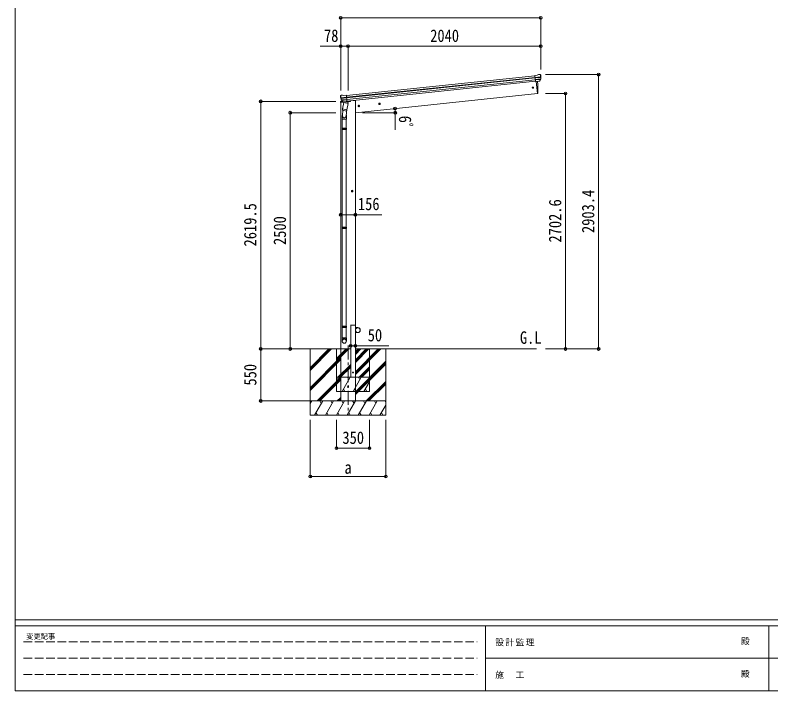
# Model space of a CAD drawing. Units: millimetres at full size, sheet at 1:30. Extents: x -8432 to 8432, y -5820 to 5820.
# Drawn here: x -8432 to -427, y -5820 to 1331 of the extents above; entities that cross this region are included whole.
import ezdxf
from ezdxf.enums import TextEntityAlignment as Align

# ---------------------------------------------------------------- set-up
doc = ezdxf.new("R2010")
doc.units = ezdxf.units.MM
doc.header["$LTSCALE"] = 30
doc.header["$PDMODE"] = 32
doc.header["$PDSIZE"] = 30
doc.linetypes.add('CHAIN1', pattern=[8, 5, -1, 1, -1])
doc.linetypes.add('DASHED3', pattern=[4, 3, -1])
for name, color, linetype, lineweight in [('0-0_0', 7, 'Continuous', 9), ('0-1_本体', 5, 'CHAIN1', 9), ('0-3_ELV2', 4, 'Continuous', 9), ('0-6_OTH_LINE', 6, 'Continuous', 9), ('0-7_SHAPE', 6, 'Continuous', 9), ('0-9_OUTLINE', 7, 'Continuous', 9), ('F-0_240', 7, 'Continuous', 9)]:
    doc.layers.add(name, color=color, linetype=linetype, lineweight=lineweight)
doc.styles.add('ＭＳ ゴシック', font='')
doc.styles.get('ＭＳ ゴシック').set_extended_font_data('MS Gothic')

msp = doc.modelspace()

# ---------------------------------------------------------------- linework, layer by layer
at = {"layer": '0-0_0'}
for p, q in [((-5434.7, -2201.78), (-4983.56, -2201.78)), ((-5306.06, -2428.35), (-5079.43, -2201.72)), ((-5306.06, -2414.21), (-5093.57, -2201.72)), ((-5306.06, -2400.07), (-5107.72, -2201.72)), ((-5306.06, -2201.78), (-5306.06, -2901.72)), ((-5028.06, -2201.78), (-5028.06, -2651.78)), ((-5028.06, -2304.13), (-4925.71, -2201.78)), ((-5028.06, -2318.27), (-4911.57, -2201.78)), ((-5028.06, -2332.41), (-4897.43, -2201.78)), ((-5028.06, -2201.78), (-4878.06, -2201.78)), ((-4828.06, -2258.72), (-4771.07, -2201.72)), ((-4828.06, -2244.58), (-4785.21, -2201.72)), ((-4828.06, -2230.44), (-4799.35, -2201.72)), ((-4828.06, -2201.78), (-2909.12, -2201.78)), ((-4828.06, -2470.85), (-4558.99, -2201.78)), ((-4828.06, -2456.71), (-4573.13, -2201.78)), ((-4828.06, -2442.57), (-4587.28, -2201.78)), ((-4828.06, -2344.55), (-4685.3, -2201.78)), ((-4828.06, -2330.4), (-4699.44, -2201.78)), ((-4828.06, -2316.26), (-4713.58, -2201.78)), ((-4678.06, -2651.78), (-4678.06, -2201.78)), ((-4506.06, -2201.78), (-4506.06, -2901.72)), ((-5306.06, -2612.2), (-4984.06, -2290.2)), ((-5306.06, -2626.34), (-4984.06, -2304.34)), ((-5306.06, -2640.48), (-4984.06, -2318.49)), ((-5013.59, -2501.78), (-4878.06, -2366.26)), ((-4999.44, -2501.78), (-4878.06, -2380.4)), ((-4985.3, -2501.78), (-4878.06, -2394.55)), ((-4828.06, -2654.7), (-4506.06, -2332.7)), ((-4828.06, -2668.84), (-4506.06, -2346.84)), ((-4828.06, -2682.98), (-4506.06, -2360.99)), ((-4787.31, -2501.78), (-4678.06, -2392.54)), ((-4773.17, -2501.78), (-4678.06, -2406.68)), ((-4759.03, -2501.78), (-4678.06, -2420.82)), ((-5233.46, -2751.72), (-4984.06, -2502.33)), ((-5219.31, -2751.72), (-4984.06, -2516.48)), ((-5205.17, -2751.72), (-4984.06, -2530.62)), ((-5028.06, -2554.9), (-4997.4, -2501.78)), ((-5028.06, -2501.78), (-4678.06, -2501.78)), ((-5012.4, -2527.77), (-5027.4, -2501.78)), ((-4968.53, -2651.78), (-4881.93, -2501.78)), ((-4896.93, -2527.77), (-4911.93, -2501.78)), ((-4853.06, -2651.78), (-4766.46, -2501.78)), ((-4781.46, -2527.76), (-4796.46, -2501.78)), ((-4737.59, -2651.78), (-4678.06, -2548.68)), ((-4712.96, -2751.72), (-4506.06, -2544.83)), ((-4698.81, -2751.72), (-4506.06, -2558.98)), ((-4953.53, -2625.8), (-4938.53, -2651.78)), ((-4838.06, -2625.8), (-4823.06, -2651.78)), ((-4722.59, -2625.8), (-4707.59, -2651.78)), ((-4684.67, -2751.72), (-4506.06, -2573.12)), ((-5028.06, -2651.78), (-4678.06, -2651.78)), ((-5021.32, -2751.72), (-4983.56, -2713.96)), ((-4506.06, -2751.72), (-5306.06, -2751.72)), ((-5306.06, -2780.66), (-5289.36, -2751.72)), ((-5304.36, -2777.7), (-5306.06, -2774.75)), ((-5260.49, -2901.72), (-5173.89, -2751.72)), ((-5188.89, -2777.7), (-5203.89, -2751.72)), ((-5145.02, -2901.72), (-5058.41, -2751.72)), ((-5073.42, -2777.7), (-5088.42, -2751.72)), ((-5029.55, -2901.72), (-4942.94, -2751.72)), ((-5007.18, -2751.72), (-4983.56, -2728.11)), ((-4993.04, -2751.72), (-4983.56, -2742.25)), ((-4957.95, -2777.71), (-4972.95, -2751.72)), ((-4914.08, -2901.72), (-4827.48, -2751.72)), ((-4842.48, -2777.71), (-4857.48, -2751.72)), ((-4798.61, -2901.72), (-4712, -2751.72)), ((-4727.01, -2777.7), (-4742.01, -2751.72)), ((-4683.14, -2901.72), (-4596.54, -2751.72)), ((-4611.54, -2777.7), (-4626.54, -2751.72)), ((-4567.67, -2901.72), (-4506.06, -2795.02)), ((-4506.06, -2760.39), (-4511.07, -2751.72)), ((-5245.49, -2875.74), (-5230.49, -2901.72)), ((-5130.02, -2875.74), (-5115.02, -2901.72)), ((-5014.55, -2875.74), (-4999.55, -2901.72)), ((-4899.08, -2875.74), (-4884.08, -2901.72)), ((-4783.61, -2875.74), (-4768.61, -2901.72)), ((-4668.14, -2875.74), (-4653.14, -2901.72)), ((-4552.67, -2875.74), (-4537.67, -2901.72)), ((-5306.06, -2901.72), (-4506.06, -2901.72))]:
    msp.add_line(p, q, dxfattribs=at)
at = {"layer": '0-1_本体'}
msp.add_line((-4906.06, -2163.49), (-4906.06, -2906.81), dxfattribs=at)
at = {"layer": '0-3_ELV2'}
for p, q in [((-4923.66, 480.22), (-2927.57, 690.02)), ((-4921.67, 461.33), (-2925.58, 671.12)), ((-4921.24, 457.15), (-2925.15, 666.95)), ((-4919.14, 437.29), (-2923.06, 647.09)), ((-2901.26, 694.8), (-2927.78, 692.01)), ((-2921, 627.46), (-2927.78, 692.01)), ((-2925.62, 671.48), (-2865.88, 677.76)), ((-2865.4, 671.89), (-2925.01, 665.63)), ((-2866.24, 655.14), (-2923.27, 649.14)), ((-2867.63, 650.47), (-2922.8, 644.68)), ((-2901.26, 694.8), (-2889.66, 701.77)), ((-2888.43, 702.18), (-2874.94, 703.6)), ((-2876.19, 633.9), (-2866.74, 652.2)), ((-2875.14, 633.47), (-2865.02, 651.73)), ((-2871.27, 702.51), (-2871.28, 702.51)), ((-2871.27, 702.51), (-2866.09, 698.31)), ((-2864.71, 694.62), (-2865.02, 696.47)), ((-2921.3, 630.35), (-4917.38, 420.55)), ((-2877.64, 632.24), (-2921.02, 627.68)), ((-2921, 627.46), (-2911.05, 628.5)), ((-2914.11, 628.18), (-2900.72, 500.79)), ((-2911.05, 628.5), (-2910.78, 628.44)), ((-2910.78, 628.44), (-2885.45, 631.1)), ((-2885.45, 631.1), (-2885.19, 631.22)), ((-2885.19, 631.22), (-2877.5, 632.03)), ((-4981.32, 480.73), (-4985.51, 475.55)), ((-4981.32, 480.73), (-4981.32, 480.74)), ((-4964.47, 483.98), (-4977.96, 482.56)), ((-4950.39, 479.42), (-4963.18, 483.83)), ((-4950.39, 479.42), (-4923.87, 482.21)), ((-4917.08, 417.66), (-4923.87, 482.21)), ((-2900.72, 500.79), (-4828.06, 298.22)), ((-2900.72, 500.79), (-2898.67, 501.08)), ((-4985.81, 413.06), (-4986.71, 406.23)), ((-4986.71, 406.23), (-4952.98, 409.77)), ((-4986.1, 471.65), (-4986.18, 473.52)), ((-4983.56, -2751.72), (-4983.56, 406.56)), ((-4966.3, 417.42), (-4983.15, 415.65)), ((-4921.71, 461.68), (-4981.45, 455.4)), ((-4980.7, 449.56), (-4921.09, 455.83)), ((-4963.19, 414.01), (-4976.88, 429.76)), ((-4976.39, 433.35), (-4919.36, 439.34)), ((-4962.24, 414.64), (-4975.29, 430.58)), ((-4974.06, 429.08), (-4918.89, 434.88)), ((-4952.88, 413.9), (-4960.57, 413.09)), ((-4960.48, 413.33), (-4917.1, 417.89)), ((-4952.61, 413.83), (-4952.88, 413.9)), ((-4927.28, 416.5), (-4952.61, 413.83)), ((-4927.03, 416.61), (-4927.28, 416.5)), ((-4917.08, 417.66), (-4927.03, 416.61)), ((-4912.96, 413.98), (-4883.7, 417.05)), ((-4878.84, 424.6), (-4879.26, 421.37)), ((-4572.01, 382.44), (-4574.1, 402.33)), ((-4781.9, 370.44), (-4801.79, 368.35)), ((-4792.63, 376.86), (-4798.71, 372.45)), ((-4798.71, 372.45), (-4797.92, 364.98)), ((-4797.92, 364.98), (-4791.06, 361.93)), ((-4790.8, 359.45), (-4792.89, 379.34)), ((-4785.78, 373.81), (-4792.63, 376.86)), ((-4563.11, 393.44), (-4583, 391.34)), ((-4573.84, 399.85), (-4579.91, 395.44)), ((-4579.91, 395.44), (-4579.13, 387.98)), ((-4579.13, 387.98), (-4572.27, 384.93)), ((-4566.98, 396.8), (-4573.84, 399.85)), ((-4852.06, -531.33), (-4872.06, -531.33)), ((-4868.56, -535.09), (-4862.06, -538.84)), ((-4862.06, -541.33), (-4862.06, -521.33)), ((-4855.56, -527.58), (-4862.06, -523.83)), ((-4862.06, -538.84), (-4855.56, -535.09)), ((-4855.56, -535.09), (-4855.56, -527.58)), ((-4878.36, -1951.78), (-4878.26, -1949.73)), ((-4827.76, -1951.78), (-4878.36, -1951.78)), ((-4878.06, -1951.78), (-4878.06, -2501.78)), ((-4828.06, -1951.78), (-4878.06, -1951.78)), ((-4828.87, -1948.78), (-4877.26, -1948.78)), ((-4828.06, -2501.78), (-4828.06, -1951.78)), ((-4828.06, -1951.78), (-4826.06, -1951.78)), ((-4827.76, -1951.78), (-4827.87, -1949.73)), ((-4826.06, -1974.48), (-4826.06, -1951.78)), ((-4803.06, -1974.48), (-4826.06, -1974.48)), ((-4826.06, -1976.48), (-4803.06, -1976.48)), ((-4828.06, -2051.78), (-4826.06, -2051.78)), ((-4826.06, -2027.08), (-4803.06, -2027.08)), ((-4826.06, -2029.08), (-4826.06, -2051.78)), ((-4803.06, -2029.08), (-4826.06, -2029.08))]:
    msp.add_line(p, q, dxfattribs=at)
for points in [[(-4828.06, -2751.72), (-4828.06, 427.22), (-4848.06, 427.22), (-4878.92, 423.98)], [(-4791.06, 361.93), (-4784.99, 366.34), (-4785.78, 373.81)], [(-4572.27, 384.93), (-4566.2, 389.34), (-4566.98, 396.8)], [(-4862.06, -523.83), (-4868.56, -527.58), (-4868.56, -535.09)]]:
    msp.add_lwpolyline(points, dxfattribs=at)
for centre, radius in [((-2947.52, 563.34), 6.5), ((-4573.05, 392.39), 8.5), ((-4791.85, 369.39), 8.5), ((-4791.85, 369.39), 7.7), ((-4791.85, 369.39), 6.5), ((-4573.05, 392.39), 7.7), ((-4573.05, 392.39), 6.5), ((-4862.06, -531.33), 8.5), ((-4862.06, -531.33), 7.7), ((-4862.06, -531.33), 6.5), ((-4803.06, -2001.78), 25), ((-4853.06, -2451.78), 4), ((-4905.81, -2601.72), 5)]:
    msp.add_circle(centre, radius, dxfattribs=at)
for centre, radius, start, end in [((-2888.11, 699.19), 3, 96.02369, 120.97631), ((-2874.42, 698.62), 5, 51.04426, 95.95574), ((-3058.26, 672.97), 192.44, 1.4271, 6.57578), ((-2869.41, 653.57), 3, 332.69111, 354.20009), ((-3065.6, 673.5), 200.2, 354.20009, 359.53883), ((-2820.61, 679.87), 45.32, 182.67122, 185.64518), ((-2865.22, 670.55), 1.35, 95.1605, 97.91927), ((-2862.61, 672.11), 2.74, 179.02151, 184.43412), ((-2867.64, 653.18), 3, 331, 354.13916), ((-3065.6, 673.5), 202, 354.13916, 6), ((-3795.33, 541), 900, 357.63919, 5.64986), ((-2877.76, 634.92), 2.99, 285.2717, 331.00739), ((-4977.43, 477.59), 5, 96.04426, 140.95574), ((-4964.16, 480.99), 3, 71.02369, 95.97631), ((-2899.09, 504.05), 3, 278, 357.63919), ((-4785.21, 492.76), 202, 186, 197.86084), ((-4982.84, 412.67), 3, 96, 172.5), ((-4792.27, 490.71), 192.44, 185.42422, 190.5729), ((-5026.17, 448.06), 45.32, 6.35482, 9.32878), ((-4983.47, 449.2), 2.74, 7.56588, 12.97849), ((-4980.6, 448.22), 1.35, 94.08073, 96.8395), ((-4785.21, 492.76), 200.2, 192.46117, 197.79991), ((-4974.62, 431.73), 3, 197.86084, 221), ((-4972.97, 432.48), 3, 197.79991, 219.30889), ((-4960.93, 415.97), 2.99, 220.99261, 266.7283), ((-4884.22, 422.03), 5, 276, 352.5), ((-4877.26, -1949.78), 1, 90, 176.99994), ((-4828.87, -1949.78), 1, 3.00011, 90), ((-4826.06, -1974.48), 2, 180, 270), ((-4803.06, -2001.78), 27.3, 270, 90), ((-4803.06, -2001.78), 25.3, 270, 90), ((-4826.06, -2029.08), 2, 90, 180)]:
    msp.add_arc(centre, radius, start, end, dxfattribs=at)
for centre, major_axis, ratio, start_param, end_param in [((-2866.97, 695.01), (-0.87, 5.91), 0.020485, 0.671432, 1.5691306), ((-2872.36, 699.53), (5.88, -1.31), 0.24881, 0.460585, 0.4641038), ((-2867.98, 695.98), (-2.34, 1.9), 0.995767, 3.9859716, 4.712389), ((-3063.29, 651.55), (-20.92, 199.05), 0.994373, 4.7113789, 4.7277536), ((-2877.95, 635.22), (-0.11, 3), 0.642905, 3.2459383, 4.203928), ((-2877.82, 635.02), (1.66, -2.51), 0.997631, 5.8041905, 5.8929484), ((-2877.89, 635.12), (3.53, -2.11), 0.650902, 5.2561448, 5.3289554), ((-2875.52, 635.47), (1.08, 3.13), 0.040856, 2.1135035, 2.1416249), ((-4983.18, 473.67), (1.9, 2.34), 0.995767, 1.5707963, 2.2972137), ((-4979.64, 478.05), (-5.48, -2.51), 0.24881, 5.8190815, 5.8226003), ((-4983.97, 472.51), (-0.38, 5.97), 0.020485, 4.7140547, 5.6117533), ((-4782.9, 470.82), (-20.92, 199.05), 0.994373, 1.5554317, 1.5718064), ((-4963.23, 416.05), (-1.71, 2.84), 0.040856, 4.1415604, 4.1696818), ((-4960.79, 416.3), (-0.51, 2.96), 0.642905, 2.0792573, 3.037247), ((-4960.84, 416.2), (-3.02, -2.79), 0.650902, 0.9542299, 1.0270405), ((-4960.88, 416.08), (-1.1, -2.8), 0.997631, 0.3902369, 0.4789948)]:
    msp.add_ellipse(centre, major_axis=major_axis, ratio=ratio, start_param=start_param, end_param=end_param, dxfattribs=at)
at = {"layer": '0-6_OTH_LINE'}
for p, q in [((-4983.56, 1301.61), (-4983.56, 756.94)), ((-2865.68, 1301.61), (-4983.56, 1301.61)), ((-2865.68, 1301.61), (-2865.68, 756.94)), ((-4983.56, 1001.61), (-5200.86, 1001.61)), ((-4983.56, 1001.61), (-4983.56, 534.2)), ((-4905.81, 1001.61), (-4983.56, 1001.61)), ((-2865.68, 1001.61), (-4905.81, 1001.61)), ((-4905.81, 1001.61), (-4905.81, 532.37)), ((-2865.68, 1001.61), (-2865.68, 756.94)), ((-2251.98, 701.61), (-2814.85, 701.61)), ((-2251.98, -2201.78), (-2251.98, 701.61)), ((-2601.98, 500.79), (-2814.85, 500.79)), ((-2601.98, 500.79), (-2601.98, -2201.78)), ((-5831.04, 417.71), (-5034.06, 417.71)), ((-5831.04, 417.71), (-5831.04, -2201.78)), ((-5517.5, -2201.78), (-5517.5, 298.22)), ((-5517.5, 298.22), (-5034.06, 298.22)), ((-4983.56, -781.33), (-4828.06, -781.33)), ((-4828.06, -781.33), (-4548.44, -781.33)), ((-5831.04, -2201.78), (-5307.06, -2201.78)), ((-5831.04, -2751.78), (-5831.04, -2201.78)), ((-5517.5, -2201.78), (-5307.06, -2201.78)), ((-4878.06, -2168.22), (-4828.06, -2168.22)), ((-4828.06, -2168.22), (-4474.18, -2168.22)), ((-2601.98, -2201.78), (-2814.85, -2201.78)), ((-2251.98, -2201.78), (-2814.85, -2201.78)), ((-5831.04, -2751.78), (-5307.06, -2751.78)), ((-5306.06, -3551.72), (-5306.06, -2952.72)), ((-5028.06, -3251.72), (-5028.06, -2952.72)), ((-4678.06, -3251.72), (-4678.06, -2952.72)), ((-4506.06, -3551.72), (-4506.06, -2952.72)), ((-5028.06, -3251.72), (-4678.06, -3251.72)), ((-4506.06, -3551.72), (-5306.06, -3551.72))]:
    msp.add_line(p, q, dxfattribs=at)
at = {"layer": '0-6_OTH_LINE', "lineweight": 18}
for q in [(-4753.7, 298.22), (-4405.15, 116.72)]:
    msp.add_line((-4405.15, 298.22), q, dxfattribs=at)
at = {"layer": '0-6_OTH_LINE'}
msp.add_arc((-4753.7, 298.22), 348.55, 0, 7.27608, dxfattribs=at)
for p in [(-4983.56, 1301.61), (-2865.68, 1301.61), (-4983.56, 1001.61), (-4905.81, 1001.61), (-2865.68, 1001.61), (-2251.98, 701.61), (-2601.98, 500.79), (-5831.04, 417.71), (-4407.96, 342.36), (-5517.5, 298.22), (-4405.15, 298.22), (-4983.56, -781.33), (-4828.06, -781.33), (-4878.06, -2168.22), (-4828.06, -2168.22), (-5831.04, -2201.78), (-5517.5, -2201.78), (-2601.98, -2201.78), (-2251.98, -2201.78), (-5831.04, -2751.78), (-5028.06, -3251.72), (-4678.06, -3251.72), (-5306.06, -3551.72), (-4506.06, -3551.72)]:
    msp.add_point(p, dxfattribs=at)
at = {"layer": '0-9_OUTLINE'}
for p, q in [((-4949.75, 404.72), (-4963.11, 339.07)), ((-4959.73, 413.08), (-4919.06, 417.36)), ((-4956.37, 412.78), (-4956.52, 412.06)), ((-4955.91, 410.93), (-4931.15, 401.17)), ((-4904.87, 395.59), (-4949.75, 404.72)), ((-4947.57, 407.64), (-4948.23, 404.41)), ((-4926.76, 416.16), (-4929.68, 401.81)), ((-4917.25, 419.24), (-4916.32, 419.05)), ((-4916.32, 419.05), (-4905.12, 402.13)), ((-4905.12, 402.13), (-4906.39, 395.9)), ((-4960.7, 323.78), (-4966.26, 268.06)), ((-4965.58, 326.82), (-4963.09, 339.06)), ((-4965.37, 325.42), (-4965.37, 325.42)), ((-4964.04, 324.46), (-4923.08, 316.13)), ((-4918.23, 329.94), (-4963.11, 339.07)), ((-4917.79, 332.07), (-4924.44, 264.33)), ((-4918.24, 329.94), (-4920.78, 317.47)), ((-4918.23, 329.94), (-4904.87, 395.59)), ((-4968.41, 230.89), (-4968.41, 265.25)), ((-4922.41, 265.55), (-4922.41, 230.89)), ((-4922.41, 230.89), (-4968.41, 230.89)), ((-4966.41, 230.89), (-4966.41, 134.15)), ((-4924.41, 230.89), (-4924.41, 134.15)), ((-4968.41, 132.15), (-4967.41, 134.15)), ((-4922.41, 132.15), (-4968.41, 132.15)), ((-4922.41, 124.15), (-4968.41, 124.15)), ((-4923.41, 134.15), (-4967.41, 134.15)), ((-4923.41, 122.15), (-4967.41, 122.15)), ((-4966.41, 122.15), (-4966.41, -914.04)), ((-4924.41, 122.15), (-4924.41, -914.04)), ((-4922.41, 132.15), (-4923.41, 134.15)), ((-4922.41, 124.15), (-4923.41, 122.15)), ((-4922.41, 132.15), (-4922.41, 124.15)), ((-4968.41, -916.04), (-4967.41, -914.04)), ((-4922.41, -916.04), (-4968.41, -916.04)), ((-4922.41, -924.04), (-4968.41, -924.04)), ((-4923.41, -914.04), (-4967.41, -914.04)), ((-4923.41, -926.04), (-4967.41, -926.04)), ((-4966.41, -926.04), (-4966.41, -1962.22)), ((-4924.41, -926.04), (-4924.41, -1962.22)), ((-4922.41, -916.04), (-4923.41, -914.04)), ((-4922.41, -924.04), (-4923.41, -926.04)), ((-4922.41, -916.04), (-4922.41, -924.04)), ((-4968.41, -1964.22), (-4967.41, -1962.22)), ((-4922.41, -1964.22), (-4968.41, -1964.22)), ((-4922.41, -1972.22), (-4968.41, -1972.22)), ((-4923.41, -1962.22), (-4967.41, -1962.22)), ((-4923.41, -1974.22), (-4967.41, -1974.22)), ((-4966.41, -1974.22), (-4966.41, -2084.22)), ((-4924.41, -1974.22), (-4924.41, -2084.22)), ((-4922.41, -1964.22), (-4923.41, -1962.22)), ((-4922.41, -1972.22), (-4923.41, -1974.22)), ((-4922.41, -1964.22), (-4922.41, -1972.22)), ((-4968.41, -2118.37), (-4968.41, -2084.22)), ((-4922.41, -2084.22), (-4968.41, -2084.22)), ((-4922.41, -2118.37), (-4922.41, -2084.22))]:
    msp.add_line(p, q, dxfattribs=at)
for points in [[(-4968.41, 132.15), (-4968.41, 124.15), (-4967.41, 122.15)], [(-4968.41, -916.04), (-4968.41, -924.04), (-4967.41, -926.04)], [(-4968.41, -1964.22), (-4968.41, -1972.22), (-4967.41, -1974.22)]]:
    msp.add_lwpolyline(points, dxfattribs=at)
for centre, radius, start, end in [((-4959.78, 413.58), 0.5, 240.73754, 276), ((-4956.86, 412.88), 0.5, 348.5, 96), ((-4955.54, 411.86), 1, 168.5, 248.5), ((-4930.68, 402.09), 1.03, 242.53897, 344.46569), ((-4926.18, 416), 0.604, 93.09842, 164.70595), ((-4919.11, 417.86), 0.5, 276, 311.26246), ((-4963.68, 326.39), 1.95, 167.54017, 209.97766), ((-4963.64, 326.42), 2, 209.90962, 258.5), ((-4938.41, 265.25), 30, 177.45142, 180), ((-4922.68, 318.09), 2, 258.5, 341.96843)]:
    msp.add_arc(centre, radius, start, end, dxfattribs=at)
for centre, major_axis, ratio, start_param, end_param in [((-4945.41, 265.55), (23, 0), 0.996195, 2.621936, 6.6074797), ((-4945.41, 265.55), (21, 0), 0.996195, 3.0215498, 6.2247991), ((-4945.41, -2116.62), (-23, 0), 0.996195, 3.1415927, 6.2831853), ((-4945.41, -2118.37), (-23, 0), 0.996195, 3.1415927, 6.2831853), ((-4945.41, -2118.37), (0, -23.43), 0.981806, 4.712389, 7.8539816)]:
    msp.add_ellipse(centre, major_axis=major_axis, ratio=ratio, start_param=start_param, end_param=end_param, dxfattribs=at)
msp.add_ellipse((-4945.41, -2118.37), major_axis=(21, 0), ratio=0.996195, dxfattribs=at)
at = {"layer": 'F-0_240', "color": 5}
for p, q in [((-8432.06, 5820), (-8432.06, -5820)), ((-8432.06, -5070), (8007.94, -5070)), ((-8432.06, -5130), (5341.19, -5130)), ((-3448.82, -5130), (-3448.82, -5820)), ((-448.82, -5130), (-448.82, -5820)), ((-3448.82, -5475), (2701.18, -5475)), ((-8432.06, -5820), (8007.94, -5820))]:
    msp.add_line(p, q, dxfattribs=at)
at = {"layer": 'F-0_240', "color": 4, "linetype": 'DASHED3'}
for p, q in [((-8342.06, -5302.5), (-3538.82, -5302.5)), ((-8342.06, -5475), (-3538.82, -5475)), ((-8342.06, -5647.5), (-3538.82, -5647.5))]:
    msp.add_line(p, q, dxfattribs=at)

# ---------------------------------------------------------------- texts
at = {"layer": '0-6_OTH_LINE', "color": 7, "style": 'ＭＳ ゴシック', "width": 0.85}
for s, p in [('78', (-5160.59, 1008.5)), ('2040', (-4035.75, 1007.61)), ('156', (-4801.13, -772.36)), ('50', (-4697.41, -2160.69)), ('350', (-4965.56, -3245.72)), ('a', (-4943.56, -3561.72))]:
    msp.add_text(s, height=132, dxfattribs=at).set_placement(p, align=Align.BOTTOM_LEFT)
for s, rotation, p in [('6ﾟ', 270, (-4405.61, 266.69)), ('2903.4', 90, (-2257.98, -975.08)), ('2702.6', 90, (-2607.98, -1075.5)), ('2619.5', 90, (-5837.04, -1117.04)), ('2500', 90, (-5523.5, -1101.78)), ('550', 90, (-5837.04, -2589.28))]:
    msp.add_text(s, height=132, rotation=rotation, dxfattribs=at).set_placement(p, align=Align.BOTTOM_LEFT)
at = {"layer": '0-7_SHAPE', "color": 7, "style": 'ＭＳ ゴシック', "width": 0.85}
msp.add_text('G.L', height=132, dxfattribs=at).set_placement((-3085.38, -2186.82), align=Align.BOTTOM_LEFT)
at = {"layer": 'F-0_240', "style": 'ＭＳ ゴシック'}
for s, height, p in [('変更記事', 54.99, (-8314.83, -5287.5)), ('殿', 65.98, (-744.53, -5347.5)), ('殿', 65.98, (-744.53, -5692.5))]:
    msp.add_text(s, height=height, dxfattribs=at).set_placement(p, align=Align.BOTTOM_LEFT)
at = {"layer": 'F-0_240', "char_height": 65.98, "attachment_point": 7, "style": 'ＭＳ ゴシック'}
for s, insert in [('\\T1.17;設計監理', (-3347.49, -5347.5)), ('\\T1.17;施\u3000工', (-3347.49, -5692.5))]:
    msp.add_mtext(s, dxfattribs=dict(at, insert=insert))

doc.saveas('drawing.dxf')
